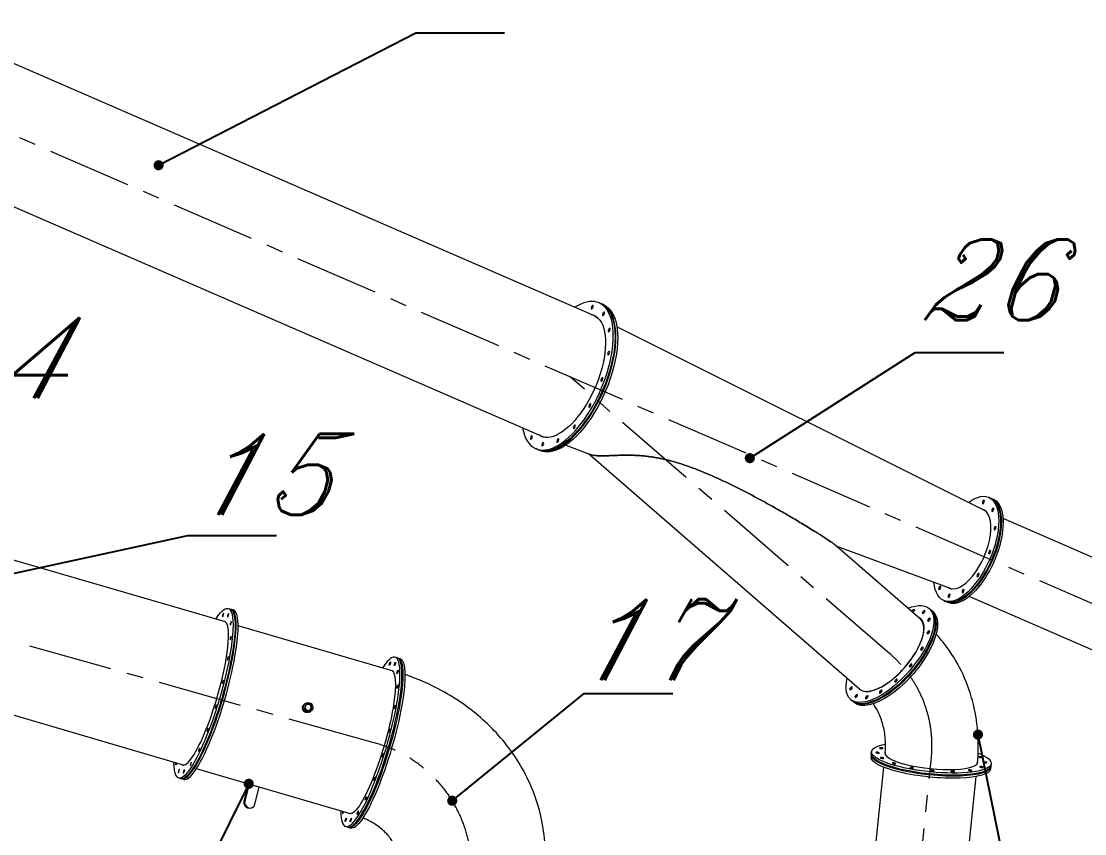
# Model space of a CAD drawing. Header units: inches. Extents: x -350577 to -266477, y -437959 to -377535.
# Drawn here: x -273421 to -269476, y -395860 to -392845 of the extents above; entities that cross this region are included whole.
import ezdxf

# ---------------------------------------------------------------- set-up
doc = ezdxf.new("R2010")
doc.units = ezdxf.units.IN
doc.header["$MEASUREMENT"] = 0
doc.linetypes.add('CENTER', pattern=[2, 1.25, -0.25, 0.25, -0.25])
doc.layers.add('CENTER       (itatec)', color=4, linetype='CENTER', lineweight=9)
doc.layers.add('ORGINAL (itatec)', color=3, linetype='Continuous', lineweight=9)
doc.styles.add('Geniso', font='geniso.shx', dxfattribs={"oblique": 15})
doc.dimstyles.new('scale 1b100', dxfattribs={"dimscale": 100, "dimtxt": 3, "dimasz": 2.5, "dimexe": 1, "dimexo": 1, "dimgap": 1, "dimtad": 1, "dimdec": 0, "dimzin": 0, "dimdsep": 46, "dimtxsty": 'Geniso', "dimcen": 0, "dimclrd": 1, "dimclre": 1, "dimclrt": 7, "dimadec": 0, "dimazin": 0, "dimtfac": 1, "dimtdec": 0, "dimtmove": 0, "dimatfit": 3, "dimfxl": 0.75, "dimtolj": 1, "dimtzin": 0, "dimarcsym": 0})

msp = doc.modelspace()

# ---------------------------------------------------------------- linework, layer by layer
at = {"layer": 'CENTER       (itatec)', "ltscale": 250}
for points in [[(-268687.7, -395986.8), (-268687.7, -395533.5, 0.326311), (-268898, -395245.5), (-274912.4, -392632.9, -0.127259), (-275358.4, -392284.7), (-276896.2, -390410.2), (-277414.4, -389351.4, -0.144403), (-277585.1, -388347.2), (-277201.4, -384816, -0.112522), (-276811.9, -383687.6, 0.028769), (-275878.1, -381973.7), (-274744.3, -380842.6, -0.061126), (-274181.5, -380403.9, -0.201471)], [(-271754.1, -395937.6, 0.318523), (-272126.2, -395519.5), (-274355.1, -394891.8, -0.21961), (-274952.4, -394381.6, 0.011792), (-276901, -390400.3, -1.645681)], [(-270314, -399056), (-270314, -398321.4, -0.028321), (-270303.8, -398142.1), (-270045.1, -395577.8, 0.244939), (-270198.6, -395193.3), (-271385.4, -394165)]]:
    msp.add_lwpolyline(points, format="xyb", dxfattribs=at)
at = {"layer": 'ORGINAL (itatec)', "extrusion": (1.66533e-16, 0.816497, 0.57735)}
for p, q in [((-271294.7, -393938.4), (-274729.6, -392446.3)), ((-271489.1, -394386), (-274924, -392893.9)), ((-271271.1, -393893), (-271277.7, -393890.2)), ((-271261.3, -393897.3), (-271267.9, -393894.4)), ((-269847.9, -394660.7), (-271211.5, -393979.2)), ((-271506.2, -394434.2), (-271512.7, -394431.3)), ((-271311.5, -394452.8), (-271402.5, -394418.9)), ((-271496.4, -394438.4), (-271502.9, -394435.6)), ((-270311.3, -395323.3), (-271316.9, -394450.7)), ((-272664, -395074.4), (-274226.5, -394618.2)), ((-269832.4, -394611.8), (-269825.9, -394614.6)), ((-269822.6, -394616), (-269816.1, -394618.8)), ((-268831.7, -395102), (-269779.2, -394690.5)), ((-270085.9, -395063.5), (-270404.6, -394786.9)), ((-269973.7, -394950.4), (-270398, -394792.6)), ((-268957.6, -395391.9), (-269905.1, -394980.3)), ((-269999, -394995.1), (-269992.4, -394998)), ((-269989.2, -394999.4), (-269982.6, -395002.2)), ((-272653.5, -395024.4), (-272646, -395026.6)), ((-272634.6, -395029.9), (-272642.2, -395027.7)), ((-270052.5, -395024.9), (-270047, -395029.6)), ((-270044.3, -395032), (-270038.8, -395036.8)), ((-272045, -395255.2), (-272616.7, -395088.2)), ((-272819, -395605.3), (-274381.5, -395149.1)), ((-272026.9, -395207.3), (-272034.5, -395205.1)), ((-272023.2, -395208.4), (-272015.6, -395210.6)), ((-272370.1, -395378.6), (-272365.3, -395375.8)), ((-270344.8, -395361.8), (-270339.3, -395366.5)), ((-270336.6, -395368.9), (-270331.1, -395373.6)), ((-272352.4, -395408.8), (-272347.6, -395406)), ((-270268.2, -395567), (-270268.9, -395574.8)), ((-270267, -395555.4), (-270267.8, -395563.2)), ((-270474.6, -398120.9), (-270221.6, -395613.5)), ((-269824.4, -395611.8), (-269825.2, -395619.5)), ((-269823.2, -395600.2), (-269824, -395607.9)), ((-272837.1, -395653.1), (-272829.5, -395655.3)), ((-272200, -395786), (-272771.7, -395619.1)), ((-270132.3, -398155.5), (-269879.3, -395648)), ((-272818.2, -395658.6), (-272825.8, -395656.4)), ((-272594, -395740.9), (-272577.7, -395675.7)), ((-272576.2, -395676.2), (-272592.1, -395739.8)), ((-272554.5, -395750.8), (-272538.5, -395687.2)), ((-272565.1, -395763.7), (-272563.2, -395762.6)), ((-272210.5, -395836.1), (-272218, -395833.9)), ((-272206.7, -395837.2), (-272199.2, -395839.4))]:
    msp.add_line(p, q, dxfattribs=at)
at = {"layer": 'ORGINAL (itatec)'}
for centre, major_axis, ratio, start_param, end_param in [((-271395.2, -394160.8), (117.5, 270.6), 0.455536, -2.608594, 0.596835), ((-271385.4, -394165), (117.5, 270.6), 0.455536, -2.608594, 0.013249), ((-271388.7, -394163.6), (97.6, 224.7), 0.455536, 0.031911, 0.090382), ((-271378.9, -394167.9), (97.6, 224.7), 0.455536, 0.079849, 0.095875), ((-271395.2, -394160.8), (-117.5, -270.6), 0.455536, -0.596835, 0.532998), ((-271388.7, -394163.6), (-97.6, -224.7), 0.455536, -0.090382, -0.031911), ((-271378.9, -394167.9), (-97.6, -224.7), 0.455536, -0.095875, -0.079849), ((-271385.4, -394165), (-117.5, -270.6), 0.455536, -0.013249, 0.532998), ((-269915.7, -394803.4), (-63.3, -145.8), 0.455536, -0.076462, 3.218054), ((-269909.2, -394806.3), (63.3, 145.8), 0.455536, 0.049183, 0.098029), ((-269905.9, -394807.7), (63.3, 145.8), 0.455536, 0.073811, 0.107502), ((-269912.4, -394804.9), (63, 144.9), 0.455536, -0.103782, -0.024451), ((-269899.4, -394810.5), (63.3, 145.8), 0.455536, 0.123219, 0.130578), ((-269903.3, -394808.8), (63, 144.9), 0.455536, 0.060221, 0.069287), ((-269909.2, -394806.3), (-63.3, -145.8), 0.455536, -0.098029, -0.049183), ((-269905.9, -394807.7), (-63.3, -145.8), 0.455536, -0.107502, -0.073811), ((-269912.4, -394804.9), (-63, -144.9), 0.455536, 0.024451, 0.103782), ((-269899.4, -394810.5), (-63.3, -145.8), 0.455536, -0.130578, -0.123219), ((-269903.3, -394808.8), (-63, -144.9), 0.455536, -0.069287, -0.060221), ((-272734, -395342.1), (-91.8, -314.4), 0.191253, -0.031347, 3.172939), ((-272726.4, -395344.3), (-91.8, -314.4), 0.191253, 0, 3.141593), ((-270198.6, -395193.3), (-113.4, -130.7), 0.428439, -0.107573, 3.249165), ((-270198.6, -395193.4), (112.7, 129.9), 0.428439, -1.088395, 0), ((-270193.2, -395198.1), (113.4, 130.7), 0.428439, 0.048782, 0.107573), ((-272745.3, -395338.7), (-77.8, -266.4), 0.191253, -0.084921, 3.226513), ((-272737.7, -395341), (77.8, 266.4), 0.191253, 0.074045, 0.084921), ((-272741.5, -395339.8), (77.5, 265.4), 0.191253, -0.011678, 0), ((-270190.4, -395200.5), (113.4, 130.7), 0.428439, 0.073209, 0.112649), ((-270187.7, -395202.8), (112.7, 129.9), 0.428439, 0.068424, 0.097958), ((-270185, -395205.2), (113.4, 130.7), 0.428439, 0.12221, 0.143067), ((-270198.6, -395193.4), (-112.7, -129.9), 0.428439, 0, 2.053198), ((-272126.2, -395519.5), (-91.8, -314.4), 0.191253, -0.565586, 3.341451), ((-272118.7, -395521.7), (-91.8, -314.4), 0.191253, 0, 3.141593), ((-272126.2, -395519.5), (91.8, 314.4), 0.191253, 0.199859, 0.565586), ((-272053.6, -395229.3), (1.96, 6.72), 0.191253, -2.941734, 3.341451), ((-272034.9, -395230.5), (1.96, 6.72), 0.191253, -2.941734, 3.341451), ((-272025.2, -395260), (1.96, 6.72), 0.191253, -2.941734, 3.341451), ((-272025.4, -395314.8), (1.96, 6.72), 0.191253, -2.941734, 3.341451), ((-270193.2, -395198.1), (-113.4, -130.7), 0.428439, -0.107573, -0.048782), ((-270190.4, -395200.5), (-113.4, -130.7), 0.428439, -0.112649, -0.073209), ((-270187.7, -395202.8), (-112.7, -129.9), 0.428439, -0.097958, -0.068424), ((-270185, -395205.2), (-113.4, -130.7), 0.428439, -0.143067, -0.12221), ((-272356.5, -395390.9), (-8.8, 15.1), 0.962003, -5.507145, 0.77604), ((-272035.5, -395389.8), (1.96, 6.72), 0.191253, -2.941734, 3.341451), ((-272054.4, -395477.4), (1.96, 6.72), 0.191253, -2.941734, 3.341451), ((-272080.4, -395569.1), (1.96, 6.72), 0.191253, -2.941734, 3.341451), ((-270045.1, -395577.8), (-172.1, 17.4), 0.237676, -0.102049, 3.251971), ((-270045.9, -395585.6), (-172.1, 17.4), 0.237676, -0.10755, -0.094635), ((-270045.5, -395581.7), (-171.1, 17.3), 0.237676, 0, 0.013829), ((-272737.7, -395341), (-77.8, -266.4), 0.191253, -0.084921, -0.074045), ((-272741.5, -395339.8), (-77.5, -265.4), 0.191253, 0, 0.011678), ((-270045.5, -395581.7), (171.1, -17.3), 0.237676, -0.013829, 0), ((-270045.9, -395585.6), (172.1, -17.4), 0.237676, 0.094635, 0.107584), ((-272110.8, -395656), (1.96, 6.72), 0.191253, -2.941734, 3.341451), ((-272142.8, -395729.5), (1.96, 6.72), 0.191253, -2.941734, 3.341451), ((-272573.3, -395745.3), (10.1, -17.3), 0.962003, -2.365552, 0.77604), ((-272227.3, -395779), (-1.96, -6.72), 0.191253, -1.704052, 0.199859), ((-272227.3, -395779), (-1.96, -6.72), 0.191253, 0.199859, 1.704052), ((-272217.6, -395808.5), (1.96, 6.72), 0.191253, -2.941734, 3.341451), ((-272198.9, -395809.7), (1.96, 6.72), 0.191253, -2.941734, 3.341451), ((-272173.2, -395782.5), (1.96, 6.72), 0.191253, -2.941734, 3.341451)]:
    msp.add_ellipse(centre, major_axis=major_axis, ratio=ratio, start_param=start_param, end_param=end_param, dxfattribs=at)
at = {"layer": 'ORGINAL (itatec)', "extrusion": (1.13925e-16, 1.92602e-16, -1)}
for centre, major_axis, start_param, end_param in [((-271388.7, -394163.6), (117.5, 270.6), 0, 2.608594), ((-271378.9, -394167.9), (117.5, 270.6), 0, 2.608594), ((-271395.2, -394160.8), (-97.6, -224.7), -0.532998, 0.090382)]:
    msp.add_ellipse(centre, major_axis=major_axis, ratio=0.455536, start_param=start_param, end_param=end_param, dxfattribs=at)
at = {"layer": 'ORGINAL (itatec)', "extrusion": (3.46383e-16, 3.11025e-17, -1)}
for centre, major_axis, start_param, end_param in [((-271303.6, -393906.4), (2.79, 6.42), -3.674591, 2.608594), ((-271261.6, -393931.1), (2.79, 6.42), -3.674591, 2.608594), ((-271240, -393990.8), (2.79, 6.42), -3.674591, 2.608594), ((-271242, -394076.4), (2.79, 6.42), -3.674591, 2.608594), ((-271267.3, -394174.8), (2.79, 6.42), -3.674591, 2.608594), ((-271312.1, -394271.1), (2.79, 6.42), -3.674591, 2.608594), ((-271369.5, -394350.6), (2.79, 6.42), -3.674591, 2.608594), ((-271528.8, -394390.4), (2.79, 6.42), -3.674591, 2.608594), ((-271382.1, -394166.4), (-97.2, -223.8), 0.032031, 0.048073), ((-271486.8, -394415.2), (2.79, 6.42), -3.674591, 2.608594)]:
    msp.add_ellipse(centre, major_axis=major_axis, ratio=0.455536, start_param=start_param, end_param=end_param, dxfattribs=at)
at = {"layer": 'ORGINAL (itatec)', "extrusion": (4.42336e-17, 1.0183e-16, -1)}
msp.add_ellipse((-271395.2, -394160.8), major_axis=(97.6, 224.7), ratio=0.455536, start_param=-0.090382, end_param=2.608594, dxfattribs=at)
at = {"layer": 'ORGINAL (itatec)', "extrusion": (1.6818e-16, 1.08511e-16, -1)}
msp.add_ellipse((-271385.4, -394165), major_axis=(97.6, 224.7), ratio=0.455536, start_param=-0.090382, end_param=-0.047877, dxfattribs=at)
at = {"layer": 'ORGINAL (itatec)', "extrusion": (2.73351e-16, 2.30434e-18, -1)}
for centre, major_axis, start_param, end_param in [((-271391.9, -394162.2), (97.2, 223.8), 0, 0.112409), ((-271430.9, -394401.2), (2.79, 6.42), -3.674591, 2.608594)]:
    msp.add_ellipse(centre, major_axis=major_axis, ratio=0.455536, start_param=start_param, end_param=end_param, dxfattribs=at)
at = {"layer": 'ORGINAL (itatec)', "extrusion": (3.685e-16, 8.20175e-17, -1)}
msp.add_ellipse((-271382.1, -394166.4), major_axis=(97.2, 223.8), ratio=0.455536, start_param=-0.048073, end_param=-0.032031, dxfattribs=at)
at = {"layer": 'ORGINAL (itatec)', "extrusion": (-2.87982e-17, 7.30318e-17, -1)}
msp.add_ellipse((-271385.4, -394165), major_axis=(-97.6, -224.7), ratio=0.455536, start_param=0.047877, end_param=0.090382, dxfattribs=at)
at = {"layer": 'ORGINAL (itatec)', "extrusion": (3.17585e-16, 1.04134e-16, -1)}
msp.add_ellipse((-271391.9, -394162.2), major_axis=(-97.2, -223.8), ratio=0.455536, start_param=-0.112409, end_param=0, dxfattribs=at)
at = {"layer": 'ORGINAL (itatec)', "extrusion": (5.0915e-17, -2.21168e-17, -1)}
msp.add_ellipse((-271388.7, -394163.6), major_axis=(-117.5, -270.6), ratio=0.455536, start_param=-0.532998, end_param=0, dxfattribs=at)
at = {"layer": 'ORGINAL (itatec)', "extrusion": (2.7001e-16, 6.42777e-17, -1)}
msp.add_ellipse((-271378.9, -394167.9), major_axis=(-117.5, -270.6), ratio=0.455536, start_param=-0.532998, end_param=0, dxfattribs=at)
at = {"layer": 'ORGINAL (itatec)', "extrusion": (-8.97352e-17, 2.81069e-16, -1)}
msp.add_ellipse((-269915.7, -394803.4), major_axis=(83.3, 191.7), ratio=0.455536, start_param=-0.687796, end_param=3.829389, dxfattribs=at)
at = {"layer": 'ORGINAL (itatec)', "extrusion": (1.42723e-16, 1.1957e-16, -1)}
msp.add_ellipse((-269909.2, -394806.3), major_axis=(83.3, 191.7), ratio=0.455536, start_param=0, end_param=3.141593, dxfattribs=at)
at = {"layer": 'ORGINAL (itatec)', "extrusion": (1.71521e-16, 4.65379e-17, -1)}
msp.add_ellipse((-269905.9, -394807.7), major_axis=(83.3, 191.7), ratio=0.455536, start_param=-0.018702, end_param=3.160294, dxfattribs=at)
at = {"layer": 'ORGINAL (itatec)', "extrusion": (3.02149e-16, -7.07274e-17, -1)}
msp.add_ellipse((-269899.4, -394810.5), major_axis=(83.3, 191.7), ratio=0.455536, start_param=0, end_param=3.141593, dxfattribs=at)
at = {"layer": 'ORGINAL (itatec)', "extrusion": (8.75406e-18, 2.98808e-16, -1)}
for centre in [(-269852, -394629.5), (-269817.1, -394658.5), (-269808.7, -394726.4), (-269979.3, -394977.4), (-269927.4, -394959.9)]:
    msp.add_ellipse(centre, major_axis=(2.79, 6.42), ratio=0.455536, start_param=-4.841499, end_param=1.441686, dxfattribs=at)
at = {"layer": 'ORGINAL (itatec)', "extrusion": (4.16074e-16, 1.21874e-16, -1)}
msp.add_ellipse((-269828.8, -394815), major_axis=(2.79, 6.42), ratio=0.455536, start_param=-4.841499, end_param=1.441686, dxfattribs=at)
at = {"layer": 'ORGINAL (itatec)', "extrusion": (3.14244e-16, 1.66108e-16, -1)}
for centre in [(-269872.3, -394900.4), (-270014.2, -394948.4)]:
    msp.add_ellipse(centre, major_axis=(2.79, 6.42), ratio=0.455536, start_param=-4.841499, end_param=1.441686, dxfattribs=at)
at = {"layer": 'ORGINAL (itatec)', "extrusion": (7.28311e-16, 1.86779e-17, -1)}
msp.add_ellipse((-272745.3, -395338.7), major_axis=(91.8, 314.4), ratio=0.191253, start_param=-0.565586, end_param=3.707178, dxfattribs=at)
at = {"layer": 'ORGINAL (itatec)', "extrusion": (2.34925e-16, 1.66446e-17, -1)}
msp.add_ellipse((-270198.6, -395193.3), major_axis=(146.1, 168.4), ratio=0.428439, start_param=-0.689914, end_param=3.831507, dxfattribs=at)
at = {"layer": 'ORGINAL (itatec)', "extrusion": (5.26251e-16, 1.98425e-17, -1)}
for centre, major_axis, start_param, end_param in [((-272737.7, -395341), (91.8, 314.4), 0, 3.141593), ((-272729.9, -395475.3), (1.96, 6.72), -4.912247515196108, 1.370937791983478), ((-272718.6, -395478.6), (-1.96, -6.72), -2.189234, -0.199859)]:
    msp.add_ellipse(centre, major_axis=major_axis, ratio=0.191253, start_param=start_param, end_param=end_param, dxfattribs=at)
at = {"layer": 'ORGINAL (itatec)', "extrusion": (-1.82031e-16, 1.68803e-16, -1)}
for centre, start_param, end_param in [((-272672.6, -395048.6), -4.91224751519624, 1.370937791983346), ((-272654, -395049.7), -4.91224751519624, 1.370937791983347), ((-272644.3, -395079.2), -4.91224751519624, 1.370937791983346), ((-272644.4, -395134.1), -4.912247515195978, 1.370937791983608), ((-272654.5, -395209), -4.912247515195977, 1.370937791983609), ((-272699.4, -395388.4), -4.912247515196108, 1.370937791983478), ((-272761.8, -395548.8), -4.91224751519624, 1.370937791983347), ((-272792.2, -395601.7), -4.91224751519624, 1.370937791983346), ((-272836.6, -395627.8), -4.912247515196108, 1.370937791983478), ((-272817.9, -395628.9), -4.91224751519624, 1.370937791983347)]:
    msp.add_ellipse(centre, major_axis=(1.96, 6.72), ratio=0.191253, start_param=start_param, end_param=end_param, dxfattribs=at)
at = {"layer": 'ORGINAL (itatec)', "extrusion": (3.6071e-16, -9.24956e-17, -1)}
msp.add_ellipse((-270193.2, -395198.1), major_axis=(146.1, 168.4), ratio=0.428439, start_param=0, end_param=3.141593, dxfattribs=at)
at = {"layer": 'ORGINAL (itatec)', "extrusion": (2.40473e-16, -6.16637e-17, -1)}
msp.add_ellipse((-270190.4, -395200.5), major_axis=(146.1, 168.4), ratio=0.428439, start_param=-0.018916, end_param=3.160508, dxfattribs=at)
at = {"layer": 'ORGINAL (itatec)', "extrusion": (1.92997e-16, 5.30247e-17, -1)}
for centre, major_axis, start_param, end_param in [((-270185, -395205.2), (146.1, 168.4), 0, 3.141593), ((-270112.3, -395033.1), (-4.59, -5.29), -2.053198, -0.638816), ((-270073.6, -395037.5), (4.59, 5.29), -5.194790531952692, 1.088394775226894), ((-270053.8, -395065.6), (4.59, 5.29), -5.194790531952692, 1.088394775226894), ((-270056.2, -395113.2), (4.59, 5.29), -5.194790531952787, 1.088394775226799), ((-270175.9, -395292.3), (4.59, 5.29), -5.194790531952597, 1.088394775226989), ((-270343.4, -395321.1), (4.59, 5.29), -5.194790531952882, 1.088394775226704), ((-270233, -395333.6), (4.59, 5.29), -5.194790531952882, 1.088394775226704), ((-270323.7, -395349.2), (4.59, 5.29), -5.194790531952882, 1.088394775226704), ((-270284.9, -395353.6), (4.59, 5.29), -5.194790531952787, 1.088394775226799)]:
    msp.add_ellipse(centre, major_axis=major_axis, ratio=0.428439, start_param=start_param, end_param=end_param, dxfattribs=at)
at = {"layer": 'ORGINAL (itatec)', "extrusion": (1.25785e-16, -1.0914e-16, -1)}
msp.add_ellipse((-270112.3, -395033.1), major_axis=(4.59, 5.29), ratio=0.428439, start_param=-2.502777, end_param=1.088395, dxfattribs=at)
at = {"layer": 'ORGINAL (itatec)', "extrusion": (1.51068e-16, 8.94047e-17, -1)}
msp.add_ellipse((-270187.7, -395202.8), major_axis=(107.5, 123.9), ratio=0.428439, start_param=0.141485, end_param=0.172005, dxfattribs=at)
at = {"layer": 'ORGINAL (itatec)', "extrusion": (1.20237e-16, -3.08319e-17, -1)}
msp.add_ellipse((-270080.2, -395173), major_axis=(4.59, 5.29), ratio=0.428439, start_param=-5.194790531952882, end_param=1.088394775226704, dxfattribs=at)
at = {"layer": 'ORGINAL (itatec)', "extrusion": (5.57366e-16, 1.26415e-16, -1)}
msp.add_ellipse((-272643.2, -395212.3), major_axis=(1.96, 6.72), ratio=0.191253, start_param=0.200889, end_param=1.97517, dxfattribs=at)
at = {"layer": 'ORGINAL (itatec)', "extrusion": (7.6604e-16, -5.01661e-17, -1)}
msp.add_ellipse((-272114.9, -395522.8), major_axis=(91.8, 314.4), ratio=0.191253, start_param=-0.031347, end_param=3.172939, dxfattribs=at)
at = {"layer": 'ORGINAL (itatec)', "extrusion": (1.00583e-15, -1.20175e-16, -1)}
msp.add_ellipse((-272107.4, -395525), major_axis=(91.8, 314.4), ratio=0.191253, start_param=0, end_param=3.141593, dxfattribs=at)
at = {"layer": 'ORGINAL (itatec)', "extrusion": (1.16122e-15, -2.81199e-16, -1)}
msp.add_ellipse((-272126.2, -395519.5), major_axis=(77.8, 266.4), ratio=0.191253, start_param=-0.084921, end_param=3.226513, dxfattribs=at)
at = {"layer": 'ORGINAL (itatec)', "extrusion": (3.97506e-16, 1.73088e-16, -1)}
msp.add_ellipse((-272118.7, -395521.7), major_axis=(77.8, 266.4), ratio=0.191253, start_param=-0.084921, end_param=-0.074045, dxfattribs=at)
at = {"layer": 'ORGINAL (itatec)', "extrusion": (9.83658e-16, 1.95584e-18, -1)}
msp.add_ellipse((-272122.5, -395520.6), major_axis=(77.5, 265.4), ratio=0.191253, start_param=0, end_param=0.011678, dxfattribs=at)
at = {"layer": 'ORGINAL (itatec)', "extrusion": (1.67713e-16, -1.4552e-16, -1)}
msp.add_ellipse((-270122.2, -395235.8), major_axis=(4.59, 5.29), ratio=0.428439, start_param=-5.194790531952882, end_param=1.088394775226704, dxfattribs=at)
at = {"layer": 'ORGINAL (itatec)', "extrusion": (2.70904e-16, 3.65645e-17, -1)}
msp.add_ellipse((-272673.4, -395296.6), major_axis=(1.96, 6.72), ratio=0.191253, start_param=-4.912247515196109, end_param=1.370937791983477, dxfattribs=at)
at = {"layer": 'ORGINAL (itatec)', "extrusion": (-3.32574e-17, 1.83196e-16, -1)}
msp.add_ellipse((-272662.1, -395299.9), major_axis=(1.96, 6.72), ratio=0.191253, start_param=0.145589, end_param=2.621356, dxfattribs=at)
at = {"layer": 'ORGINAL (itatec)', "extrusion": (4.02638e-16, -1.28876e-16, -1)}
msp.add_ellipse((-270187.7, -395202.8), major_axis=(-107.5, -123.9), ratio=0.428439, start_param=-0.172005, end_param=-0.141485, dxfattribs=at)
at = {"layer": 'ORGINAL (itatec)', "extrusion": (-6.43658e-17, 2.19641e-16, -1)}
msp.add_ellipse((-272361.2, -395393.7), major_axis=(-8.8, 15.1), ratio=0.962003, start_param=-0.77604, end_param=0, dxfattribs=at)
at = {"layer": 'ORGINAL (itatec)', "extrusion": (-1.84101e-16, 1.49479e-16, -1)}
msp.add_ellipse((-272356.5, -395390.9), major_axis=(6.3, -10.8), ratio=0.962003, start_param=-3.917633, end_param=2.365552, dxfattribs=at)
at = {"layer": 'ORGINAL (itatec)', "extrusion": (-1.40325e-16, 2.39471e-16, -1)}
msp.add_ellipse((-272356.8, -395391.1), major_axis=(5.9, -10.1), ratio=0.962003, start_param=-0.77604, end_param=5.507145, dxfattribs=at)
at = {"layer": 'ORGINAL (itatec)', "extrusion": (-4.11792e-18, 6.19266e-17, -1)}
msp.add_ellipse((-272357, -395391.3), major_axis=(-6.3, 10.8), ratio=0.962003, start_param=0.025903, end_param=2.365552, dxfattribs=at)
at = {"layer": 'ORGINAL (itatec)', "extrusion": (2.86462e-16, 8.9851e-17, -1)}
msp.add_ellipse((-272688.1, -395391.7), major_axis=(-1.96, -6.72), ratio=0.191253, start_param=-2.740512, end_param=-0.199859, dxfattribs=at)
at = {"layer": 'ORGINAL (itatec)', "extrusion": (5.68452e-16, 6.53502e-17, -1)}
msp.add_ellipse((-272688.1, -395391.7), major_axis=(-1.96, -6.72), ratio=0.191253, start_param=-0.199859, end_param=-0.18687, dxfattribs=at)
at = {"layer": 'ORGINAL (itatec)', "extrusion": (6.36053e-17, 1.65951e-16, -1)}
msp.add_ellipse((-272361.2, -395393.7), major_axis=(8.8, -15.1), ratio=0.962003, start_param=0, end_param=2.365552, dxfattribs=at)
at = {"layer": 'ORGINAL (itatec)', "extrusion": (-6.02479e-17, 1.57715e-16, -1)}
msp.add_ellipse((-272357, -395391.3), major_axis=(6.3, -10.8), ratio=0.962003, start_param=-0.77604, end_param=-0.025903, dxfattribs=at)
at = {"layer": 'ORGINAL (itatec)', "extrusion": (-2.08674e-16, 1.76582e-16, -1)}
msp.add_ellipse((-272024.2, -395393.1), major_axis=(-1.96, -6.72), ratio=0.191253, start_param=-1.770655, end_param=-1.166422, dxfattribs=at)
at = {"layer": 'ORGINAL (itatec)', "extrusion": (1.22131e-16, 2.21716e-17, -1)}
msp.add_ellipse((-272024.2, -395393.1), major_axis=(1.96, 6.72), ratio=0.191253, start_param=0.200889, end_param=1.370938, dxfattribs=at)
at = {"layer": 'ORGINAL (itatec)', "extrusion": (6.48382e-16, 4.20141e-17, -1)}
msp.add_ellipse((-272718.6, -395478.6), major_axis=(-1.96, -6.72), ratio=0.191253, start_param=-0.199859, end_param=-0.148128, dxfattribs=at)
at = {"layer": 'ORGINAL (itatec)', "extrusion": (-3.77291e-17, 6.8844e-17, -1)}
msp.add_ellipse((-272043.1, -395480.7), major_axis=(-1.96, -6.72), ratio=0.191253, start_param=-1.770655, end_param=-0.520236, dxfattribs=at)
at = {"layer": 'ORGINAL (itatec)', "extrusion": (7.39397e-16, -4.23874e-17, -1)}
msp.add_ellipse((-272043.1, -395480.7), major_axis=(1.96, 6.72), ratio=0.191253, start_param=0.145589, end_param=1.370938, dxfattribs=at)
at = {"layer": 'ORGINAL (itatec)', "extrusion": (-8.30935e-17, -2.70581e-16, -1)}
msp.add_ellipse((-270045.1, -395577.8), major_axis=(221.9, -22.4), ratio=0.237676, start_param=-0.697465, end_param=3.816332, dxfattribs=at)
at = {"layer": 'ORGINAL (itatec)', "extrusion": (3.81949e-16, 1.19801e-16, -1)}
for centre, end_param in [((-272069.1, -395572.4), -0.18687), ((-272099.5, -395659.3), -0.148128)]:
    msp.add_ellipse(centre, major_axis=(-1.96, -6.72), ratio=0.191253, start_param=-1.770655, end_param=end_param, dxfattribs=at)
at = {"layer": 'ORGINAL (itatec)', "extrusion": (1.4216e-16, 1.8981e-16, -1)}
msp.add_ellipse((-272069.1, -395572.4), major_axis=(-1.96, -6.72), ratio=0.191253, start_param=-2.740512, end_param=-1.770655, dxfattribs=at)
at = {"layer": 'ORGINAL (itatec)', "extrusion": (-9.10812e-17, 6.49827e-17, -1)}
msp.add_ellipse((-270046.3, -395589.4), major_axis=(221.9, -22.4), ratio=0.237676, start_param=-0.036661, end_param=3.178254, dxfattribs=at)
at = {"layer": 'ORGINAL (itatec)', "extrusion": (-1.60615e-16, -4.85932e-16, -1)}
msp.add_ellipse((-270047.1, -395597.2), major_axis=(221.9, -22.4), ratio=0.237676, start_param=0, end_param=3.141593, dxfattribs=at)
at = {"layer": 'ORGINAL (itatec)', "extrusion": (-1.27179e-16, -1.54547e-16, -1)}
msp.add_ellipse((-270045.9, -395585.6), major_axis=(221.9, -22.4), ratio=0.237676, start_param=0, end_param=3.141593, dxfattribs=at)
at = {"layer": 'ORGINAL (itatec)', "extrusion": (-2.29653e-16, -4.78966e-16, -1)}
for centre, start_param, end_param in [((-270244.6, -395559.7), -5.540273514440115, 0.7429117927394717), ((-269862.2, -395576.1), -5.540273514440115, 0.7429117927394717), ((-270228, -395579.6), -5.540273514440115, 0.7429117927394717), ((-270183.6, -395599.1), -5.540273514439864, 0.7429117927397222), ((-270118.1, -395615.5), -5.540273514440115, 0.7429117927394717), ((-269859.4, -395613), -5.540273514440184, 0.7429117927394024), ((-269845.6, -395595.9), -5.540273514440115, 0.7429117927394717), ((-270041.4, -395626.1), -5.540273514440115, 0.7429117927394717)]:
    msp.add_ellipse(centre, major_axis=(6.96, -0.7), ratio=0.237676, start_param=start_param, end_param=end_param, dxfattribs=at)
at = {"layer": 'ORGINAL (itatec)', "extrusion": (-9.13287e-17, -2.13957e-16, -1)}
for centre, start_param, end_param in [((-270230.9, -395542.7), -5.540273514439975, 0.7429117927396112), ((-269965.4, -395629.3), -5.540273514440115, 0.7429117927394722)]:
    msp.add_ellipse(centre, major_axis=(6.96, -0.7), ratio=0.237676, start_param=start_param, end_param=end_param, dxfattribs=at)
at = {"layer": 'ORGINAL (itatec)', "extrusion": (4.72965e-16, 3.53999e-17, -1)}
msp.add_ellipse((-272846.3, -395598.3), major_axis=(-1.96, -6.72), ratio=0.191253, start_param=-1.704052, end_param=1.704052, dxfattribs=at)
at = {"layer": 'ORGINAL (itatec)', "extrusion": (1.1204e-16, 2.11868e-16, -1)}
msp.add_ellipse((-270042.6, -395637.6), major_axis=(-6.96, 0.7), ratio=0.237676, start_param=-2.110707, end_param=-1.109454, dxfattribs=at)
at = {"layer": 'ORGINAL (itatec)', "extrusion": (-1.22101e-16, -6.57196e-16, -1)}
msp.add_ellipse((-269901.4, -395624.7), major_axis=(6.96, -0.7), ratio=0.237676, start_param=-5.540273514440184, end_param=0.7429117927394029, dxfattribs=at)
at = {"layer": 'ORGINAL (itatec)', "extrusion": (7.50483e-16, -1.03453e-16, -1)}
msp.add_ellipse((-272099.5, -395659.3), major_axis=(-1.96, -6.72), ratio=0.191253, start_param=-2.189234, end_param=-1.770655, dxfattribs=at)
at = {"layer": 'ORGINAL (itatec)', "extrusion": (-4.45366e-17, 2.956e-16, -1)}
msp.add_ellipse((-272575.2, -395746.4), major_axis=(10.1, -17.3), ratio=0.962003, start_param=0, end_param=2.365552, dxfattribs=at)
at = {"layer": 'ORGINAL (itatec)', "extrusion": (5.79538e-16, 4.285e-18, -1)}
msp.add_ellipse((-272118.7, -395521.7), major_axis=(-77.8, -266.4), ratio=0.191253, start_param=0.074045, end_param=0.084921, dxfattribs=at)
at = {"layer": 'ORGINAL (itatec)', "extrusion": (1.21898e-15, -1.82404e-16, -1)}
msp.add_ellipse((-272122.5, -395520.6), major_axis=(-77.5, -265.4), ratio=0.191253, start_param=-0.011678, end_param=0, dxfattribs=at)
at = {"layer": 'ORGINAL (itatec)'}
for points, knots in [([(-271311.5, -394452.8), (-271311, -394453), (-271310.4, -394453.2), (-271307, -394454.3), (-271303.9, -394455.1), (-271296.8, -394456.3), (-271292.8, -394456.8), (-271284.3, -394457.6), (-271279.6, -394457.8), (-271269.8, -394458), (-271264.5, -394458), (-271256.3, -394457.8), (-271253.5, -394457.8), (-271247.8, -394457.6), (-271244.8, -394457.5), (-271238.9, -394457.3), (-271235.9, -394457.2), (-271229.8, -394456.9), (-271226.7, -394456.8), (-271220.4, -394456.6), (-271217.2, -394456.4), (-271210.9, -394456.2), (-271207.7, -394456.1), (-271201.3, -394455.9), (-271198.1, -394455.8), (-271191.7, -394455.6), (-271188.5, -394455.6), (-271179.1, -394455.5), (-271172.9, -394455.4), (-271160.5, -394455.6), (-271154.3, -394455.7), (-271142, -394456.2), (-271135.8, -394456.5), (-271123.5, -394457.3), (-271117.4, -394457.8), (-271105.2, -394459), (-271099, -394459.8), (-271086.9, -394461.4), (-271080.8, -394462.3), (-271068.7, -394464.2), (-271062.7, -394465.3), (-271050.7, -394467.7), (-271044.7, -394468.9), (-271032.8, -394471.6), (-271026.9, -394473), (-271015.2, -394475.9), (-271009.3, -394477.5), (-270991.9, -394482.3), (-270980.5, -394485.8), (-270958.1, -394493.1), (-270947.1, -394496.9), (-270925.7, -394504.7), (-270915.3, -394508.6), (-270905.2, -394512.6)], [1898.03377, 1898.03377, 1898.03377, 1898.03377, 1901.992957, 1901.992957, 1921.199416, 1921.199416, 1940.405876, 1940.405876, 1959.612336, 1959.612336, 1978.818795, 1978.818795, 1988.422025, 1988.422025, 1998.025255, 1998.025255, 2007.628484, 2007.628484, 2017.231714, 2017.231714, 2026.834944, 2026.834944, 2036.438174, 2036.438174, 2046.041404, 2046.041404, 2055.644633, 2055.644633, 2074.316729, 2074.316729, 2092.988824, 2092.988824, 2111.660919, 2111.660919, 2130.333014, 2130.333014, 2149.005109, 2149.005109, 2167.677205, 2167.677205, 2186.3493, 2186.3493, 2205.021395, 2205.021395, 2223.69349, 2223.69349, 2242.365585, 2242.365585, 2279.709776, 2279.709776, 2317.053966, 2317.053966, 2354.398157, 2354.398157, 2354.398157, 2354.398157]), ([(-270905.2, -394512.6), (-270915.3, -394508.6), (-270925.7, -394504.7), (-270947.1, -394496.9), (-270958.1, -394493.1), (-270980.5, -394485.8), (-270991.9, -394482.3), (-271009.3, -394477.5), (-271015.2, -394475.9), (-271026.9, -394473), (-271032.8, -394471.6), (-271044.7, -394468.9), (-271050.7, -394467.7), (-271062.7, -394465.3), (-271068.7, -394464.2), (-271080.8, -394462.3), (-271086.9, -394461.4), (-271099, -394459.8), (-271105.2, -394459), (-271117.4, -394457.8), (-271123.5, -394457.3), (-271135.8, -394456.5), (-271142, -394456.2), (-271154.3, -394455.7), (-271160.5, -394455.6), (-271172.9, -394455.4), (-271179.1, -394455.5), (-271188.5, -394455.6), (-271191.7, -394455.6), (-271198.1, -394455.8), (-271201.3, -394455.9), (-271207.7, -394456.1), (-271210.9, -394456.2), (-271217.2, -394456.4), (-271220.4, -394456.6), (-271226.7, -394456.8), (-271229.8, -394456.9), (-271235.9, -394457.2), (-271238.9, -394457.3), (-271244.8, -394457.5), (-271247.8, -394457.6), (-271253.5, -394457.8), (-271256.3, -394457.8), (-271264.5, -394458), (-271269.8, -394458), (-271279.6, -394457.8), (-271284.3, -394457.6), (-271292.8, -394456.8), (-271296.8, -394456.3), (-271303.9, -394455.1), (-271307, -394454.3), (-271310.4, -394453.2), (-271311, -394453), (-271311.5, -394452.8)], [0, 0, 0, 0, 37.34419, 37.34419, 74.688381, 74.688381, 112.032571, 112.032571, 130.704666, 130.704666, 149.376762, 149.376762, 168.048857, 168.048857, 186.720952, 186.720952, 205.393047, 205.393047, 224.065142, 224.065142, 242.737238, 242.737238, 261.409333, 261.409333, 280.081428, 280.081428, 298.753523, 298.753523, 308.356753, 308.356753, 317.959983, 317.959983, 327.563213, 327.563213, 337.166442, 337.166442, 346.769672, 346.769672, 356.372902, 356.372902, 365.976132, 365.976132, 375.579362, 375.579362, 394.785821, 394.785821, 413.992281, 413.992281, 433.19874, 433.19874, 452.4052, 452.4052, 456.364387, 456.364387, 456.364387, 456.364387]), ([(-270905.2, -394512.6), (-270895.4, -394516.6), (-270885.5, -394520.6), (-270865.7, -394529), (-270855.9, -394533.3), (-270836.1, -394542.2), (-270826.2, -394546.7), (-270806.4, -394556), (-270796.5, -394560.8), (-270776.7, -394570.4), (-270766.8, -394575.3), (-270747.1, -394585.3), (-270737.3, -394590.3), (-270717.8, -394600.5), (-270708, -394605.7), (-270688.6, -394616), (-270679, -394621.2), (-270659.8, -394631.7), (-270650.3, -394636.9), (-270631.4, -394647.5), (-270622, -394652.7), (-270603.5, -394663.3), (-270594.4, -394668.5), (-270576.3, -394679), (-270567.3, -394684.2), (-270549.7, -394694.5), (-270541, -394699.7), (-270524, -394709.9), (-270515.6, -394714.9), (-270499.3, -394724.8), (-270491.3, -394729.7), (-270479.6, -394737), (-270475.8, -394739.4), (-270468.2, -394744.1), (-270464.5, -394746.4), (-270455.6, -394752.1), (-270450.1, -394755.6), (-270442, -394760.8), (-270439.4, -394762.5), (-270434.1, -394766), (-270431.5, -394767.7), (-270426.5, -394771), (-270424.1, -394772.7), (-270419.4, -394775.9), (-270417.2, -394777.4), (-270414.1, -394779.6), (-270413.1, -394780.3), (-270411.2, -394781.7), (-270410.3, -394782.4), (-270408.6, -394783.7), (-270407.8, -394784.3), (-270406.3, -394785.5), (-270405.6, -394786.1), (-270404.9, -394786.7), (-270404.7, -394786.8), (-270404.6, -394786.9)], [0, 0, 0, 0, 36.453568, 36.453568, 72.907136, 72.907136, 109.360704, 109.360704, 145.814272, 145.814272, 182.26784, 182.26784, 218.721408, 218.721408, 255.174976, 255.174976, 291.628545, 291.628545, 328.082113, 328.082113, 364.535681, 364.535681, 400.989249, 400.989249, 437.442817, 437.442817, 473.896385, 473.896385, 510.349953, 510.349953, 546.803521, 546.803521, 565.030305, 565.030305, 583.257089, 583.257089, 609.782875, 609.782875, 623.045767, 623.045767, 636.30866, 636.30866, 649.571553, 649.571553, 662.834446, 662.834446, 669.465892, 669.465892, 676.097338, 676.097338, 682.728785, 682.728785, 689.360231, 689.360231, 690.651838, 690.651838, 690.651838, 690.651838]), ([(-270404.6, -394786.9), (-270404.7, -394786.8), (-270404.9, -394786.7), (-270405.6, -394786.1), (-270406.3, -394785.5), (-270407.8, -394784.3), (-270408.6, -394783.7), (-270410.3, -394782.4), (-270411.2, -394781.7), (-270413.1, -394780.3), (-270414.1, -394779.6), (-270417.2, -394777.4), (-270419.4, -394775.9), (-270424.1, -394772.7), (-270426.5, -394771), (-270431.5, -394767.7), (-270434.1, -394766), (-270439.4, -394762.5), (-270442, -394760.8), (-270450.1, -394755.6), (-270455.6, -394752.1), (-270464.5, -394746.4), (-270468.2, -394744.1), (-270475.8, -394739.4), (-270479.6, -394737), (-270491.3, -394729.7), (-270499.3, -394724.8), (-270515.6, -394714.9), (-270524, -394709.9), (-270541, -394699.7), (-270549.7, -394694.5), (-270567.3, -394684.2), (-270576.3, -394679), (-270594.4, -394668.5), (-270603.5, -394663.3), (-270622, -394652.7), (-270631.4, -394647.5), (-270650.3, -394636.9), (-270659.8, -394631.7), (-270679, -394621.2), (-270688.6, -394616), (-270708, -394605.7), (-270717.8, -394600.5), (-270737.3, -394590.3), (-270747.1, -394585.3), (-270766.8, -394575.3), (-270776.7, -394570.4), (-270796.5, -394560.8), (-270806.4, -394556), (-270826.2, -394546.7), (-270836.1, -394542.2), (-270855.9, -394533.3), (-270865.7, -394529), (-270885.5, -394520.6), (-270895.4, -394516.6), (-270905.2, -394512.6)], [1663.746319, 1663.746319, 1663.746319, 1663.746319, 1665.037926, 1665.037926, 1671.669372, 1671.669372, 1678.300818, 1678.300818, 1684.932265, 1684.932265, 1691.563711, 1691.563711, 1704.826604, 1704.826604, 1718.089497, 1718.089497, 1731.352389, 1731.352389, 1744.615282, 1744.615282, 1771.141068, 1771.141068, 1789.367852, 1789.367852, 1807.594636, 1807.594636, 1844.048204, 1844.048204, 1880.501772, 1880.501772, 1916.95534, 1916.95534, 1953.408908, 1953.408908, 1989.862476, 1989.862476, 2026.316044, 2026.316044, 2062.769612, 2062.769612, 2099.22318, 2099.22318, 2135.676748, 2135.676748, 2172.130316, 2172.130316, 2208.583884, 2208.583884, 2245.037453, 2245.037453, 2281.491021, 2281.491021, 2317.944589, 2317.944589, 2354.398157, 2354.398157, 2354.398157, 2354.398157]), ([(-269874.4, -395599), (-269870.4, -395559.8), (-269869.9, -395520.5), (-269876.1, -395442.4), (-269882.7, -395403.7), (-269903, -395328.3), (-269916.8, -395291.6), (-269951, -395221.7), (-269971.6, -395188.5), (-270005.4, -395144.4), (-270016.1, -395131.6), (-270027.4, -395119.3)], [4.4878226, 4.4878226, 4.4878226, 4.4878226, 4.671381, 4.671381, 4.8549393, 4.8549393, 5.0384977, 5.0384977, 5.222056, 5.222056, 5.3008491, 5.3008491, 5.3008491, 5.3008491]), ([(-271477.6, -395937.6), (-271477.6, -395873.9), (-271487.3, -395810.3), (-271524.5, -395689.1), (-271552, -395631.5), (-271620.8, -395526.4), (-271662.2, -395478.8), (-271755, -395395.3), (-271806.4, -395359.3), (-271904.7, -395305.7), (-271950.5, -395285.8), (-271997.7, -395269.8)], [4.712389, 4.712389, 4.712389, 4.712389, 4.958222, 4.958222, 5.204055, 5.204055, 5.449887, 5.449887, 5.69572, 5.69572, 5.891974, 5.891974, 5.891974, 5.891974]), ([(-270216.6, -395564.4), (-270214.7, -395545.4), (-270214.5, -395526.5), (-270217.4, -395490.1), (-270220.4, -395472.4), (-270229.5, -395438.9), (-270235.5, -395423), (-270247.9, -395397.6), (-270253.8, -395387.5), (-270260.2, -395378.1)], [4.4878226, 4.4878226, 4.4878226, 4.4878226, 4.671381, 4.671381, 4.8549393, 4.8549393, 5.0384977, 5.0384977, 5.1695511, 5.1695511, 5.1695511, 5.1695511]), ([(-272030.6, -395937.6), (-272030.6, -395929.4), (-272031.7, -395921.2), (-272037.3, -395902.9), (-272041.9, -395892.9), (-272056.1, -395871.2), (-272065.8, -395859.5), (-272091.4, -395836.5), (-272107.3, -395825.1), (-272134.6, -395810.2), (-272144, -395805.7), (-272153.8, -395801.6)], [4.712389, 4.712389, 4.712389, 4.712389, 4.958222, 4.958222, 5.204055, 5.204055, 5.449887, 5.449887, 5.69572, 5.69572, 5.811891, 5.811891, 5.811891, 5.811891])]:
    msp.add_open_spline(points, degree=3, knots=knots, dxfattribs=at)

# ---------------------------------------------------------------- texts
at = {"layer": 'ORGINAL (itatec)', "color": 7, "char_height": 300, "attachment_point": 5, "style": 'Geniso'}
for s, insert in [('{\\Fitalic|c0;26}', (-269812.3, -393805)), ('{\\Fitalic|c0;14}', (-273502.7, -394094.4)), ('{\\Fitalic|c0;15}', (-272510.7, -394526.5)), ('{\\Fitalic|c0;17}', (-271091.1, -395139.8))]:
    msp.add_mtext(s, dxfattribs=dict(at, insert=insert))

# ---------------------------------------------------------------- leaders
at = {"layer": 'ORGINAL (itatec)'}
for points in [[(-272911.8, -393379.7), (-271957.1, -392888.7), (-271628.4, -392888.7)], [(-270718.6, -394466.6), (-270105.1, -394075), (-269776.5, -394075)], [(-273557.6, -394917.3), (-272802.9, -394753.4), (-272474.3, -394753.4)], [(-271822.6, -395737.9), (-271332.5, -395340.4), (-271003.9, -395340.4)], [(-269872.2, -395492.4), (-269532.3, -397164.2), (-269203.7, -397164.2)], [(-272577.3, -395675), (-273019.3, -396570.6), (-273347.9, -396570.6)]]:
    msp.add_leader(points, dimstyle='scale 1b100', override={"dimasz": 1.5, "dimldrblk": 'DotSmall'}, dxfattribs=at)

doc.saveas('drawing.dxf')
